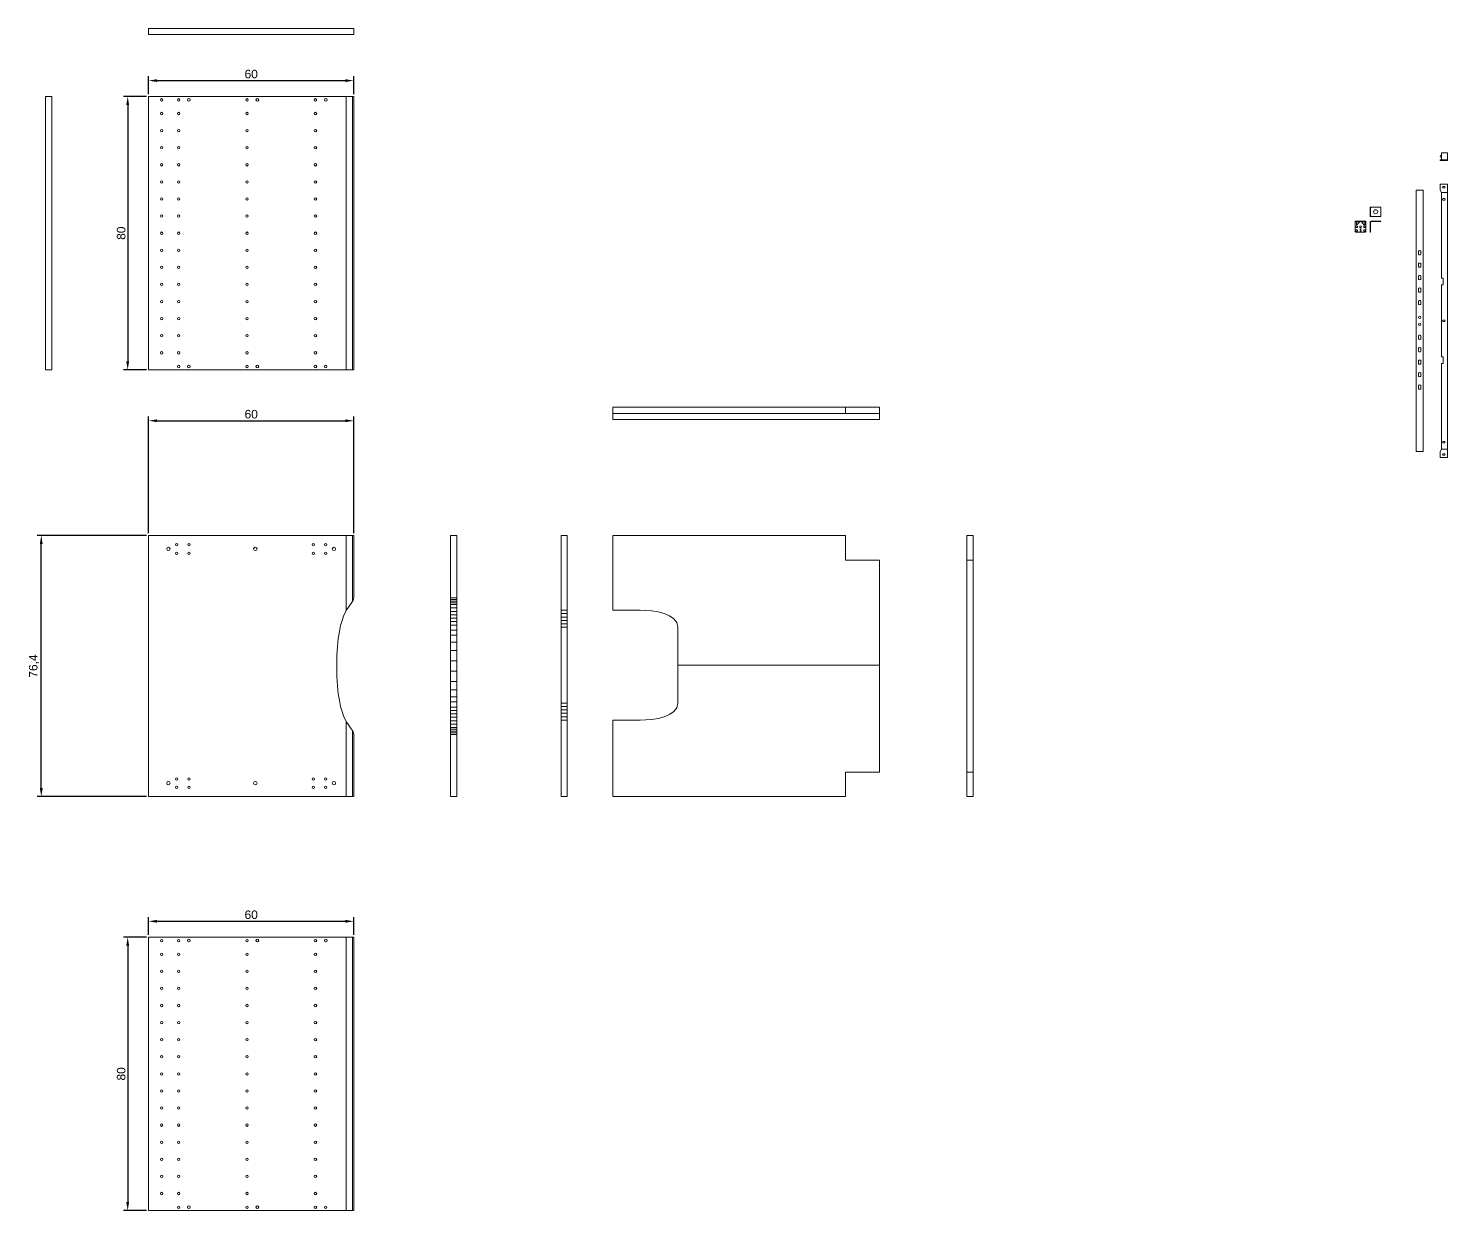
# Model space of a CAD drawing. Header units: millimetres. Extents: x 2366 to 5280, y 1749 to 5025.
# Drawn here: x 3028.1 to 3443.2, y 4323.8 to 4669.6 of the extents above; entities that cross this region are included whole.
import ezdxf

# ---------------------------------------------------------------- set-up
doc = ezdxf.new("R2010")
doc.units = ezdxf.units.MM
doc.layers.add('G-ANNO-DIM', color=3, linetype='Continuous', lineweight=18)
doc.layers.add('mobile forno', color=21, linetype='Continuous', lineweight=18)
doc.styles.get("Standard").update_dxf_attribs({"font": 'arial.ttf'})
doc.dimstyles.new('ISO-25', dxfattribs={"dimtxt": 2.5, "dimasz": 2.5, "dimexe": 1.25, "dimexo": 0.625, "dimtad": 1, "dimtxsty": 'Standard', "dimcen": 2.5, "dimadec": 0, "dimazin": 0, "dimtfac": 1, "dimtmove": 0, "dimatfit": 3, "dimfxl": 1, "dimarcsym": 0})

# ---------------------------------------------------------------- blocks, each defined once
blk = doc.blocks.new('*D58')
at = {"layer": 'Defpoints', "color": 0, "transparency": 16777216}
for p in [(3123.3, 4408.4), (3063.3, 4403.77), (3123.3, 4403.77)]:
    blk.add_point(p, dxfattribs=at)
at = {"layer": 'G-ANNO-DIM', "color": 0, "lineweight": -2, "transparency": 16777216}
for p, q in [((3063.3, 4404.4), (3063.3, 4409.65)), ((3065.8, 4408.4), (3120.8, 4408.4)), ((3123.3, 4404.4), (3123.3, 4409.65))]:
    blk.add_line(p, q, dxfattribs=at)
at = {"layer": 'G-ANNO-DIM', "color": 0, "transparency": 16777216}
for points in [[(3065.8, 4408.82), (3065.8, 4407.98), (3063.3, 4408.4)], [(3120.8, 4408.82), (3120.8, 4407.98), (3123.3, 4408.4)]]:
    blk.add_solid(points, dxfattribs=at)
at = {"layer": 'G-ANNO-DIM', "color": 0, "transparency": 16777216, "insert": (3093.3, 4410.3), "char_height": 2.5, "attachment_point": 5}
blk.add_mtext('60', dxfattribs=at)
blk = doc.blocks.new('*D59')
at = {"layer": 'Defpoints', "color": 0, "transparency": 16777216}
for p in [(3063.3, 4403.77), (3057.18, 4323.77), (3063.3, 4323.77)]:
    blk.add_point(p, dxfattribs=at)
at = {"layer": 'G-ANNO-DIM', "color": 0, "lineweight": -2, "transparency": 16777216}
for p, q in [((3062.68, 4403.77), (3055.93, 4403.77)), ((3057.18, 4401.27), (3057.18, 4326.27)), ((3062.68, 4323.77), (3055.93, 4323.77))]:
    blk.add_line(p, q, dxfattribs=at)
at = {"layer": 'G-ANNO-DIM', "color": 0, "transparency": 16777216}
for points in [[(3056.77, 4401.27), (3057.6, 4401.27), (3057.18, 4403.77)], [(3056.77, 4326.27), (3057.6, 4326.27), (3057.18, 4323.77)]]:
    blk.add_solid(points, dxfattribs=at)
at = {"layer": 'G-ANNO-DIM', "color": 0, "transparency": 16777216, "insert": (3055.28, 4363.77), "char_height": 2.5, "attachment_point": 5, "rotation": 90}
blk.add_mtext('80', dxfattribs=at)
blk = doc.blocks.new('*D60')
at = {"layer": 'Defpoints', "color": 0, "transparency": 16777216}
for p in [(3031.91, 4521.26), (3063.3, 4521.26), (3063.3, 4444.86)]:
    blk.add_point(p, dxfattribs=at)
at = {"layer": 'G-ANNO-DIM', "color": 0, "lineweight": -2, "transparency": 16777216}
for p, q in [((3062.68, 4521.26), (3030.66, 4521.26)), ((3031.91, 4447.36), (3031.91, 4518.76)), ((3062.68, 4444.86), (3030.66, 4444.86))]:
    blk.add_line(p, q, dxfattribs=at)
at = {"layer": 'G-ANNO-DIM', "color": 0, "transparency": 16777216}
for points in [[(3031.49, 4518.76), (3032.32, 4518.76), (3031.91, 4521.26)], [(3031.49, 4447.36), (3032.32, 4447.36), (3031.91, 4444.86)]]:
    blk.add_solid(points, dxfattribs=at)
at = {"layer": 'G-ANNO-DIM', "color": 0, "transparency": 16777216, "insert": (3029.78, 4483.06), "char_height": 2.5, "attachment_point": 5, "rotation": 90}
blk.add_mtext('76,4', dxfattribs=at)
blk = doc.blocks.new('*D61')
at = {"layer": 'Defpoints', "color": 0, "transparency": 16777216}
for p in [(3123.3, 4554.82), (3063.3, 4521.26), (3123.3, 4521.26)]:
    blk.add_point(p, dxfattribs=at)
at = {"layer": 'G-ANNO-DIM', "color": 0, "lineweight": -2, "transparency": 16777216}
for p, q in [((3063.3, 4521.89), (3063.3, 4556.07)), ((3065.8, 4554.82), (3120.8, 4554.82)), ((3123.3, 4521.89), (3123.3, 4556.07))]:
    blk.add_line(p, q, dxfattribs=at)
at = {"layer": 'G-ANNO-DIM', "color": 0, "transparency": 16777216}
for points in [[(3065.8, 4555.23), (3065.8, 4554.4), (3063.3, 4554.82)], [(3120.8, 4555.23), (3120.8, 4554.4), (3123.3, 4554.82)]]:
    blk.add_solid(points, dxfattribs=at)
at = {"layer": 'G-ANNO-DIM', "color": 0, "transparency": 16777216, "insert": (3093.3, 4556.72), "char_height": 2.5, "attachment_point": 5}
blk.add_mtext('60', dxfattribs=at)
blk = doc.blocks.new('*D65')
at = {"layer": 'Defpoints', "color": 0, "transparency": 16777216}
for p in [(3123.3, 4654.31), (3063.3, 4649.68), (3123.3, 4649.68)]:
    blk.add_point(p, dxfattribs=at)
at = {"layer": 'G-ANNO-DIM', "color": 0, "lineweight": -2, "transparency": 16777216}
for p, q in [((3063.3, 4650.31), (3063.3, 4655.56)), ((3065.8, 4654.31), (3120.8, 4654.31)), ((3123.3, 4650.31), (3123.3, 4655.56))]:
    blk.add_line(p, q, dxfattribs=at)
at = {"layer": 'G-ANNO-DIM', "color": 0, "transparency": 16777216}
for points in [[(3065.8, 4654.72), (3065.8, 4653.89), (3063.3, 4654.31)], [(3120.8, 4654.72), (3120.8, 4653.89), (3123.3, 4654.31)]]:
    blk.add_solid(points, dxfattribs=at)
at = {"layer": 'G-ANNO-DIM', "color": 0, "transparency": 16777216, "insert": (3093.3, 4656.21), "char_height": 2.5, "attachment_point": 5}
blk.add_mtext('60', dxfattribs=at)
blk = doc.blocks.new('*D66')
at = {"layer": 'Defpoints', "color": 0, "transparency": 16777216}
for p in [(3063.3, 4649.68), (3057.18, 4569.68), (3063.3, 4569.68)]:
    blk.add_point(p, dxfattribs=at)
at = {"layer": 'G-ANNO-DIM', "color": 0, "lineweight": -2, "transparency": 16777216}
for p, q in [((3062.68, 4649.68), (3055.93, 4649.68)), ((3057.18, 4647.18), (3057.18, 4572.18)), ((3062.68, 4569.68), (3055.93, 4569.68))]:
    blk.add_line(p, q, dxfattribs=at)
at = {"layer": 'G-ANNO-DIM', "color": 0, "transparency": 16777216}
for points in [[(3056.77, 4647.18), (3057.6, 4647.18), (3057.18, 4649.68)], [(3056.77, 4572.18), (3057.6, 4572.18), (3057.18, 4569.68)]]:
    blk.add_solid(points, dxfattribs=at)
at = {"layer": 'G-ANNO-DIM', "color": 0, "transparency": 16777216, "insert": (3055.28, 4609.68), "char_height": 2.5, "attachment_point": 5, "rotation": 90}
blk.add_mtext('80', dxfattribs=at)
blk = doc.blocks.new('buchi vite')
at = {"layer": 'mobile forno'}
for p, q in [((3441.82, 4619.78), (3442.38, 4619.78)), ((3441.82, 4619.32), (3442.38, 4619.32))]:
    blk.add_line(p, q, dxfattribs=at)
for points in [[(3441.82, 4619.32), (3441.66, 4619.32), (3441.66, 4619.78), (3441.82, 4619.78)], [(3442.38, 4619.78), (3442.53, 4619.78), (3442.53, 4619.32), (3442.38, 4619.32)]]:
    blk.add_open_spline(points, degree=3, dxfattribs=at)
blk = doc.blocks.new('buchi viti2')
at = {"layer": 'mobile forno'}
for points in [[(3434.7, 4603.52), (3434.7, 4604.42)], [(3435.4, 4604.42), (3435.4, 4603.52)]]:
    blk.add_lwpolyline(points, dxfattribs=at)
for points in [[(3434.7, 4604.42), (3434.7, 4604.66), (3435.4, 4604.66), (3435.4, 4604.42)], [(3434.7, 4603.52), (3434.7, 4603.29), (3435.4, 4603.29), (3435.4, 4603.52)]]:
    blk.add_open_spline(points, degree=3, dxfattribs=at)

msp = doc.modelspace()

# ---------------------------------------------------------------- linework, layer by layer
at = {"layer": 'mobile forno'}
for p, q in [((3063.3, 4669.587), (3123.3, 4669.587)), ((3034.968, 4649.681), (3034.968, 4569.681)), ((3121.1, 4649.681), (3121.1, 4569.681)), ((3122.9, 4569.681), (3122.9, 4649.681)), ((3441.001, 4624.049), (3441.001, 4622.249)), ((3443.201, 4624.049), (3441.001, 4624.049)), ((3443.201, 4624.049), (3443.201, 4584.049)), ((3436.047, 4545.849), (3436.047, 4622.249)), ((3441.401, 4621.549), (3441.001, 4622.249)), ((3441.82, 4623.379), (3442.382, 4623.379)), ((3441.82, 4622.919), (3442.382, 4622.919)), ((3420.511, 4617.286), (3420.611, 4617.286)), ((3420.511, 4614.606), (3420.511, 4617.286)), ((3420.511, 4617.286), (3420.611, 4617.286)), ((3420.611, 4617.286), (3420.611, 4614.606)), ((3420.811, 4617.286), (3423.715, 4617.286)), ((3423.715, 4617.286), (3423.715, 4615.946)), ((3423.715, 4614.606), (3423.715, 4615.946)), ((3419.276, 4613.195), (3416.197, 4613.195)), ((3416.197, 4613.195), (3416.197, 4613.095)), ((3416.197, 4613.095), (3416.197, 4613.195)), ((3416.197, 4613.095), (3417.737, 4613.095)), ((3416.197, 4610.192), (3416.197, 4612.995)), ((3419.276, 4613.095), (3417.737, 4613.095)), ((3419.276, 4613.095), (3419.276, 4613.195)), ((3419.276, 4613.095), (3419.276, 4613.195)), ((3419.276, 4610.192), (3419.276, 4612.995)), ((3420.511, 4614.606), (3420.611, 4614.606)), ((3420.611, 4614.606), (3420.511, 4614.606)), ((3420.511, 4612.995), (3420.511, 4609.992)), ((3420.511, 4612.995), (3420.611, 4612.995)), ((3420.611, 4612.995), (3420.611, 4609.992)), ((3420.811, 4614.606), (3423.715, 4614.606)), ((3420.811, 4613.195), (3423.715, 4613.195)), ((3420.811, 4613.095), (3420.811, 4613.195)), ((3423.715, 4613.095), (3420.811, 4613.095)), ((3423.715, 4613.195), (3423.715, 4613.095)), ((3417.737, 4609.992), (3416.397, 4609.992)), ((3417.737, 4609.992), (3419.076, 4609.992)), ((3420.511, 4610.192), (3420.611, 4610.192)), ((3420.511, 4609.992), (3420.611, 4609.992)), ((3441.401, 4594.549), (3441.901, 4594.549)), ((3441.401, 4594.549), (3441.401, 4584.049)), ((3441.401, 4573.549), (3441.401, 4584.049)), ((3443.201, 4544.049), (3443.201, 4584.049)), ((3441.401, 4573.549), (3441.901, 4573.549)), ((3123.3, 4569.681), (3122.9, 4569.681)), ((3199.07, 4556.979), (3199.07, 4558.779)), ((3277.07, 4558.779), (3199.07, 4558.779)), ((3267.07, 4556.979), (3267.07, 4558.779)), ((3277.07, 4556.979), (3277.07, 4558.779)), ((3277.07, 4556.979), (3277.07, 4558.779)), ((3199.07, 4556.979), (3277.07, 4556.979)), ((3441.401, 4546.549), (3441.001, 4545.849)), ((3441.001, 4544.049), (3441.001, 4545.849)), ((3443.201, 4544.049), (3441.001, 4544.049)), ((3063.3, 4521.264), (3123.3, 4521.264)), ((3063.3, 4444.864), (3063.3, 4521.064)), ((3121.1, 4499.264), (3121.1, 4521.264)), ((3122.9, 4501.923), (3122.9, 4521.264)), ((3123.3, 4521.264), (3123.3, 4503.064)), ((3151.632, 4444.864), (3151.632, 4521.264)), ((3183.909, 4444.864), (3183.909, 4521.264)), ((3199.07, 4521.264), (3199.07, 4499.41)), ((3304.424, 4521.264), (3304.424, 4444.864)), ((3302.624, 4514.064), (3304.424, 4514.064)), ((3151.632, 4503.064), (3153.432, 4503.064)), ((3151.632, 4502.564), (3153.432, 4502.564)), ((3151.632, 4502.064), (3153.432, 4502.064)), ((3151.632, 4501.564), (3153.432, 4501.564)), ((3151.632, 4501.064), (3153.432, 4501.064)), ((3151.632, 4500.064), (3153.432, 4500.064)), ((3199.07, 4499.41), (3207.07, 4499.41)), ((3151.632, 4499.064), (3153.432, 4499.064)), ((3151.632, 4498.064), (3153.432, 4498.064)), ((3151.632, 4497.064), (3153.432, 4497.064)), ((3151.632, 4496.064), (3153.432, 4496.064)), ((3151.632, 4495.064), (3153.432, 4495.064)), ((3151.632, 4493.564), (3153.432, 4493.564)), ((3151.632, 4492.064), (3153.432, 4492.064)), ((3218.07, 4494.41), (3218.07, 4472.24)), ((3151.632, 4490.064), (3153.432, 4490.064)), ((3151.632, 4487.564), (3153.432, 4487.564)), ((3151.632, 4484.564), (3153.432, 4484.564)), ((3151.632, 4481.564), (3153.432, 4481.564)), ((3151.632, 4478.564), (3153.432, 4478.564)), ((3151.632, 4476.064), (3153.432, 4476.064)), ((3151.632, 4474.064), (3153.432, 4474.064)), ((3151.632, 4472.564), (3153.432, 4472.564)), ((3151.632, 4471.064), (3153.432, 4471.064)), ((3121.1, 4444.864), (3121.1, 4466.864)), ((3151.632, 4470.064), (3153.432, 4470.064)), ((3151.632, 4469.064), (3153.432, 4469.064)), ((3151.632, 4468.064), (3153.432, 4468.064)), ((3151.632, 4467.064), (3153.432, 4467.064)), ((3207.07, 4467.24), (3199.07, 4467.24)), ((3199.07, 4467.24), (3199.07, 4444.864)), ((3122.9, 4444.864), (3122.9, 4464.205)), ((3123.3, 4463.064), (3123.3, 4444.864)), ((3151.632, 4466.064), (3153.432, 4466.064)), ((3151.632, 4465.064), (3153.432, 4465.064)), ((3151.632, 4464.564), (3153.432, 4464.564)), ((3151.632, 4464.064), (3153.432, 4464.064)), ((3151.632, 4463.564), (3153.432, 4463.564)), ((3153.432, 4463.064), (3151.632, 4463.064)), ((3302.624, 4452.064), (3304.424, 4452.064)), ((3063.3, 4444.864), (3123.3, 4444.864)), ((3121.1, 4403.773), (3121.1, 4323.773)), ((3122.9, 4323.773), (3122.9, 4403.773)), ((3123.3, 4323.773), (3122.9, 4323.773))]:
    msp.add_line(p, q, dxfattribs=at)
for points in [[(3063.3, 4669.587), (3063.3, 4667.787), (3123.3, 4667.787), (3123.3, 4669.587)], [(3034.968, 4569.681), (3033.168, 4569.681), (3033.168, 4649.681)], [(3033.168, 4649.681), (3034.968, 4649.681)], [(3063.3, 4569.681), (3123.3, 4569.681), (3123.3, 4649.681), (3063.3, 4649.681), (3063.3, 4569.681)], [(3122.9, 4649.681), (3121.1, 4649.681)], [(3441.401, 4631.146), (3441.401, 4633.146)], [(3443.201, 4633.146), (3441.401, 4633.146)], [(3441.401, 4632.146), (3441.401, 4633.146)], [(3443.201, 4631.146), (3443.201, 4633.146)], [(3443.201, 4631.146), (3441.001, 4631.146)], [(3441.001, 4631.146), (3441.001, 4630.946), (3443.201, 4630.946), (3443.201, 4631.146)], [(3436.047, 4622.249), (3434.047, 4622.249), (3434.047, 4545.849)], [(3443.201, 4621.549), (3441.401, 4621.549), (3441.401, 4596.549)], [(3441.901, 4594.549), (3441.901, 4596.549), (3441.401, 4596.549)], [(3441.901, 4573.549), (3441.901, 4571.549), (3441.401, 4571.549)], [(3443.201, 4546.549), (3441.401, 4546.549), (3441.401, 4571.549)], [(3277.07, 4556.979), (3277.07, 4555.179), (3199.07, 4555.179), (3199.07, 4556.979)], [(3436.047, 4545.849), (3434.047, 4545.849)], [(3063.3, 4444.864), (3063.3, 4521.264)], [(3151.632, 4521.264), (3153.432, 4521.264)], [(3151.632, 4521.264), (3153.432, 4521.264), (3153.432, 4444.864)], [(3183.909, 4521.264), (3185.709, 4521.264)], [(3183.909, 4521.264), (3185.709, 4521.264), (3185.709, 4444.864)], [(3199.07, 4521.264), (3267.07, 4521.264)], [(3277.07, 4514.064), (3267.07, 4514.064), (3267.07, 4521.264)], [(3302.624, 4521.264), (3304.424, 4521.264)], [(3304.424, 4521.264), (3302.624, 4521.264), (3302.624, 4444.864)], [(3277.07, 4514.064), (3277.07, 4452.064)], [(3151.632, 4503.064), (3153.432, 4503.064)], [(3185.709, 4499.41), (3183.909, 4499.41)], [(3183.889, 4498.41), (3185.709, 4498.41)], [(3185.709, 4497.41), (3183.909, 4497.41)], [(3183.909, 4496.41), (3185.709, 4496.41)], [(3185.709, 4495.41), (3183.909, 4495.41)], [(3185.709, 4494.41), (3183.909, 4494.41)], [(3218.07, 4494.41), (3218.07, 4483.325), (3277.07, 4483.325)], [(3183.889, 4471.24), (3185.709, 4471.24)], [(3185.709, 4472.24), (3183.909, 4472.24)], [(3185.709, 4470.24), (3183.909, 4470.24)], [(3183.909, 4469.24), (3185.709, 4469.24)], [(3185.709, 4468.24), (3183.909, 4468.24)], [(3185.709, 4467.24), (3183.909, 4467.24)], [(3151.632, 4463.064), (3153.432, 4463.064)], [(3277.07, 4452.064), (3267.07, 4452.064), (3267.07, 4444.864)], [(3063.3, 4444.864), (3064.136, 4444.864)], [(3151.632, 4444.864), (3153.432, 4444.864)], [(3183.909, 4444.864), (3185.709, 4444.864)], [(3199.07, 4444.864), (3267.07, 4444.864)], [(3302.624, 4444.864), (3304.424, 4444.864)], [(3063.3, 4323.773), (3123.3, 4323.773), (3123.3, 4403.773), (3063.3, 4403.773), (3063.3, 4323.773)], [(3122.9, 4403.773), (3121.1, 4403.773)]]:
    msp.add_lwpolyline(points, dxfattribs=at)
for points in [[(3417.287, 4612.976), (3416.628, 4612.976, 0.4142136), (3416.528, 4612.876), (3416.528, 4612.217, 0.6681786), (3416.699, 4612.146), (3417.357, 4612.805, 0.6681786)], [(3418.187, 4612.976), (3418.845, 4612.976, -0.4142136), (3418.945, 4612.876), (3418.945, 4612.217, -0.6681786), (3418.774, 4612.146), (3418.116, 4612.805, -0.6681786)]]:
    msp.add_lwpolyline(points, format="xyb", close=True, dxfattribs=at)
for centre, radius in [((3067.1, 4648.681), 0.35), ((3072.1, 4648.681), 0.35), ((3075.1, 4648.681), 0.4), ((3092.1, 4648.681), 0.35), ((3095.1, 4648.681), 0.4), ((3112.1, 4648.681), 0.35), ((3115.1, 4648.681), 0.4), ((3067.1, 4644.681), 0.35), ((3072.1, 4644.681), 0.35), ((3092.1, 4644.681), 0.35), ((3112.1, 4644.681), 0.35), ((3067.1, 4639.681), 0.35), ((3072.1, 4639.681), 0.35), ((3092.1, 4639.681), 0.35), ((3112.1, 4639.681), 0.35), ((3067.1, 4634.681), 0.35), ((3072.1, 4634.681), 0.35), ((3092.1, 4634.681), 0.35), ((3112.1, 4634.681), 0.35), ((3067.1, 4629.681), 0.35), ((3072.1, 4629.681), 0.35), ((3092.1, 4629.681), 0.35), ((3112.1, 4629.681), 0.35), ((3067.1, 4624.681), 0.35), ((3072.1, 4624.681), 0.35), ((3092.1, 4624.681), 0.35), ((3112.1, 4624.681), 0.35), ((3067.1, 4619.681), 0.35), ((3072.1, 4619.681), 0.35), ((3092.1, 4619.681), 0.35), ((3112.1, 4619.681), 0.35), ((3067.1, 4614.681), 0.35), ((3072.1, 4614.681), 0.35), ((3092.1, 4614.681), 0.35), ((3112.1, 4614.681), 0.35), ((3416.642, 4611.544), 0.25), ((3417.737, 4611.544), 0.25), ((3418.831, 4611.544), 0.25), ((3067.1, 4609.681), 0.35), ((3072.1, 4609.681), 0.35), ((3092.1, 4609.681), 0.35), ((3112.1, 4609.681), 0.35), ((3416.628, 4610.452), 0.25), ((3418.845, 4610.452), 0.25), ((3067.1, 4604.681), 0.35), ((3072.1, 4604.681), 0.35), ((3092.1, 4604.681), 0.35), ((3112.1, 4604.681), 0.35), ((3067.1, 4599.681), 0.35), ((3072.1, 4599.681), 0.35), ((3092.1, 4599.681), 0.35), ((3112.1, 4599.681), 0.35), ((3067.1, 4594.681), 0.35), ((3072.1, 4594.681), 0.35), ((3092.1, 4594.681), 0.35), ((3112.1, 4594.681), 0.35), ((3067.1, 4589.681), 0.35), ((3072.1, 4589.681), 0.35), ((3092.1, 4589.681), 0.35), ((3112.1, 4589.681), 0.35), ((3067.1, 4584.681), 0.35), ((3072.1, 4584.681), 0.35), ((3092.1, 4584.681), 0.35), ((3112.1, 4584.681), 0.35), ((3435.047, 4585.049), 0.35), ((3435.047, 4583.049), 0.35), ((3067.1, 4579.681), 0.35), ((3072.1, 4579.681), 0.35), ((3092.1, 4579.681), 0.35), ((3112.1, 4579.681), 0.35), ((3067.1, 4574.681), 0.35), ((3072.1, 4574.681), 0.35), ((3092.1, 4574.681), 0.35), ((3112.1, 4574.681), 0.35), ((3072.1, 4570.681), 0.35), ((3075.1, 4570.681), 0.4), ((3092.1, 4570.681), 0.35), ((3095.1, 4570.681), 0.4), ((3112.1, 4570.681), 0.35), ((3115.1, 4570.681), 0.35), ((3069.1, 4517.314), 0.5), ((3071.5, 4518.564), 0.35), ((3071.5, 4516.064), 0.35), ((3075.1, 4518.564), 0.35), ((3075.1, 4516.064), 0.35), ((3094.5, 4517.314), 0.5), ((3111.5, 4518.564), 0.35), ((3111.5, 4516.064), 0.35), ((3115.1, 4518.564), 0.35), ((3115.1, 4516.064), 0.35), ((3117.5, 4517.314), 0.5), ((3071.5, 4450.064), 0.35), ((3075.1, 4450.064), 0.35), ((3111.5, 4450.064), 0.35), ((3115.1, 4450.064), 0.35), ((3069.1, 4448.814), 0.5), ((3071.5, 4447.564), 0.35), ((3075.1, 4447.564), 0.35), ((3094.5, 4448.814), 0.5), ((3111.5, 4447.564), 0.35), ((3115.1, 4447.564), 0.35), ((3117.5, 4448.814), 0.5), ((3067.1, 4402.773), 0.35), ((3072.1, 4402.773), 0.35), ((3075.1, 4402.773), 0.4), ((3092.1, 4402.773), 0.35), ((3095.1, 4402.773), 0.4), ((3112.1, 4402.773), 0.35), ((3115.1, 4402.773), 0.4), ((3067.1, 4398.773), 0.35), ((3072.1, 4398.773), 0.35), ((3092.1, 4398.773), 0.35), ((3112.1, 4398.773), 0.35), ((3067.1, 4393.773), 0.35), ((3072.1, 4393.773), 0.35), ((3092.1, 4393.773), 0.35), ((3112.1, 4393.773), 0.35), ((3067.1, 4388.773), 0.35), ((3072.1, 4388.773), 0.35), ((3092.1, 4388.773), 0.35), ((3112.1, 4388.773), 0.35), ((3067.1, 4383.773), 0.35), ((3072.1, 4383.773), 0.35), ((3092.1, 4383.773), 0.35), ((3112.1, 4383.773), 0.35), ((3067.1, 4378.773), 0.35), ((3072.1, 4378.773), 0.35), ((3092.1, 4378.773), 0.35), ((3112.1, 4378.773), 0.35), ((3067.1, 4373.773), 0.35), ((3072.1, 4373.773), 0.35), ((3092.1, 4373.773), 0.35), ((3112.1, 4373.773), 0.35), ((3067.1, 4368.773), 0.35), ((3072.1, 4368.773), 0.35), ((3092.1, 4368.773), 0.35), ((3112.1, 4368.773), 0.35), ((3067.1, 4363.773), 0.35), ((3072.1, 4363.773), 0.35), ((3092.1, 4363.773), 0.35), ((3112.1, 4363.773), 0.35), ((3067.1, 4358.773), 0.35), ((3072.1, 4358.773), 0.35), ((3092.1, 4358.773), 0.35), ((3112.1, 4358.773), 0.35), ((3067.1, 4353.773), 0.35), ((3072.1, 4353.773), 0.35), ((3092.1, 4353.773), 0.35), ((3112.1, 4353.773), 0.35), ((3067.1, 4348.773), 0.35), ((3072.1, 4348.773), 0.35), ((3092.1, 4348.773), 0.35), ((3112.1, 4348.773), 0.35), ((3067.1, 4343.773), 0.35), ((3072.1, 4343.773), 0.35), ((3092.1, 4343.773), 0.35), ((3112.1, 4343.773), 0.35), ((3067.1, 4338.773), 0.35), ((3072.1, 4338.773), 0.35), ((3092.1, 4338.773), 0.35), ((3112.1, 4338.773), 0.35), ((3067.1, 4333.773), 0.35), ((3072.1, 4333.773), 0.35), ((3092.1, 4333.773), 0.35), ((3112.1, 4333.773), 0.35), ((3067.1, 4328.773), 0.35), ((3072.1, 4328.773), 0.35), ((3092.1, 4328.773), 0.35), ((3112.1, 4328.773), 0.35), ((3072.1, 4324.773), 0.35), ((3075.1, 4324.773), 0.4), ((3092.1, 4324.773), 0.35), ((3095.1, 4324.773), 0.4), ((3112.1, 4324.773), 0.35), ((3115.1, 4324.773), 0.35)]:
    msp.add_circle(centre, radius, dxfattribs=at)
for centre, radius, start, end in [((3441.401, 4632.146), 0.35, 90, 270), ((3420.661, 4617.386), 0.18, 253.90612, 326.30993), ((3422.163, 4615.946), 0.6, 0, 180), ((3422.163, 4615.946), 0.6, 180, 0), ((3416.297, 4613.145), 0.18, 236.31944, 343.90612), ((3419.176, 4613.145), 0.18, 196.09388, 303.68056), ((3420.661, 4614.506), 0.18, 33.69007, 106.09388), ((3416.397, 4610.192), 0.2, 180, 270), ((3417.737, 4610.822), 0.15, 90, 270), ((3417.737, 4610.225), 0.15, 90, 270), ((3417.737, 4610.822), 0.15, 270, 90), ((3417.737, 4610.225), 0.15, 270, 90), ((3419.076, 4610.192), 0.2, 270, 0)]:
    msp.add_arc(centre, radius, start, end, dxfattribs=at)
for points in [[(3441.82, 4622.919), (3441.667, 4622.919), (3441.667, 4623.379), (3441.82, 4623.379)], [(3442.382, 4623.379), (3442.536, 4623.379), (3442.536, 4622.919), (3442.382, 4622.919)], [(3420.511, 4612.995), (3420.511, 4613.116), (3420.691, 4613.195), (3420.811, 4613.195)], [(3420.611, 4612.995), (3420.611, 4613.07), (3420.737, 4613.095), (3420.811, 4613.095)], [(3123.3, 4503.064), (3123.3, 4500.707), (3118.3, 4500.421), (3118.3, 4483.064)], [(3218.07, 4494.41), (3218.07, 4498.438), (3211.098, 4499.41), (3207.07, 4499.41)], [(3218.07, 4472.24), (3218.07, 4468.212), (3211.098, 4467.24), (3207.07, 4467.24)]]:
    msp.add_open_spline(points, degree=3, dxfattribs=at)
msp.add_open_spline([(3118.3, 4483.064), (3118.3, 4465.707), (3123.3, 4465.421), (3123.3, 4463.064), (3123.3, 4463.064), (3123.3, 4463.064), (3123.3, 4463.064), (3123.3, 4463.064), (3123.3, 4463.064), (3123.3, 4463.064)], degree=3, knots=[0, 0, 0, 0, 7.0710678, 7.0710678, 7.0710678, 7.0710741, 7.0710741, 7.0710741, 7.0711538, 7.0711538, 7.0711538, 7.0711538], dxfattribs=at)

# ---------------------------------------------------------------- block references
for name, p in [('buchi vite', (0, 0)), ('buchi viti2', (0, 0)), ('buchi viti2', (0, -3.65)), ('buchi viti2', (0, -7.3)), ('buchi viti2', (0, -10.95)), ('buchi viti2', (0, -14.6)), ('buchi vite', (0, -35.5)), ('buchi viti2', (0, -24.727)), ('buchi viti2', (0, -28.377)), ('buchi viti2', (0, -32.027)), ('buchi viti2', (0, -35.677)), ('buchi viti2', (0, -39.327)), ('buchi vite', (0, -71)), ('buchi vite', (0.004, -74.6))]:
    msp.add_blockref(name, p, dxfattribs=at)

# ---------------------------------------------------------------- dimensions: what is measured, and where the dimension line sits
at = {"layer": 'G-ANNO-DIM'}
for base, p1, p2, angle, picture, middle in [((3123.3, 4654.308), (3063.3, 4649.681), (3123.3, 4649.681), 0, '*D65', (3093.3, 4656.209)), ((3057.182, 4569.681), (3063.3, 4649.681), (3063.3, 4569.681), 90, '*D66', (3055.28, 4609.681)), ((3123.3, 4554.815), (3063.3, 4521.264), (3123.3, 4521.264), 180, '*D61', (3093.3, 4556.717)), ((3031.906, 4521.264), (3063.3, 4444.864), (3063.3, 4521.264), 270, '*D60', (3029.778, 4483.064)), ((3123.3, 4408.4), (3063.3, 4403.773), (3123.3, 4403.773), 0, '*D58', (3093.3, 4410.301)), ((3057.182, 4323.773), (3063.3, 4403.773), (3063.3, 4323.773), 90, '*D59', (3055.28, 4363.773))]:
    dim = msp.add_linear_dim(base=base, p1=p1, p2=p2, angle=angle, dimstyle='ISO-25', dxfattribs=at)
    dim.commit()
    dim.dimension.update_dxf_attribs({"geometry": picture, "text_midpoint": middle})

doc.saveas('drawing.dxf')
